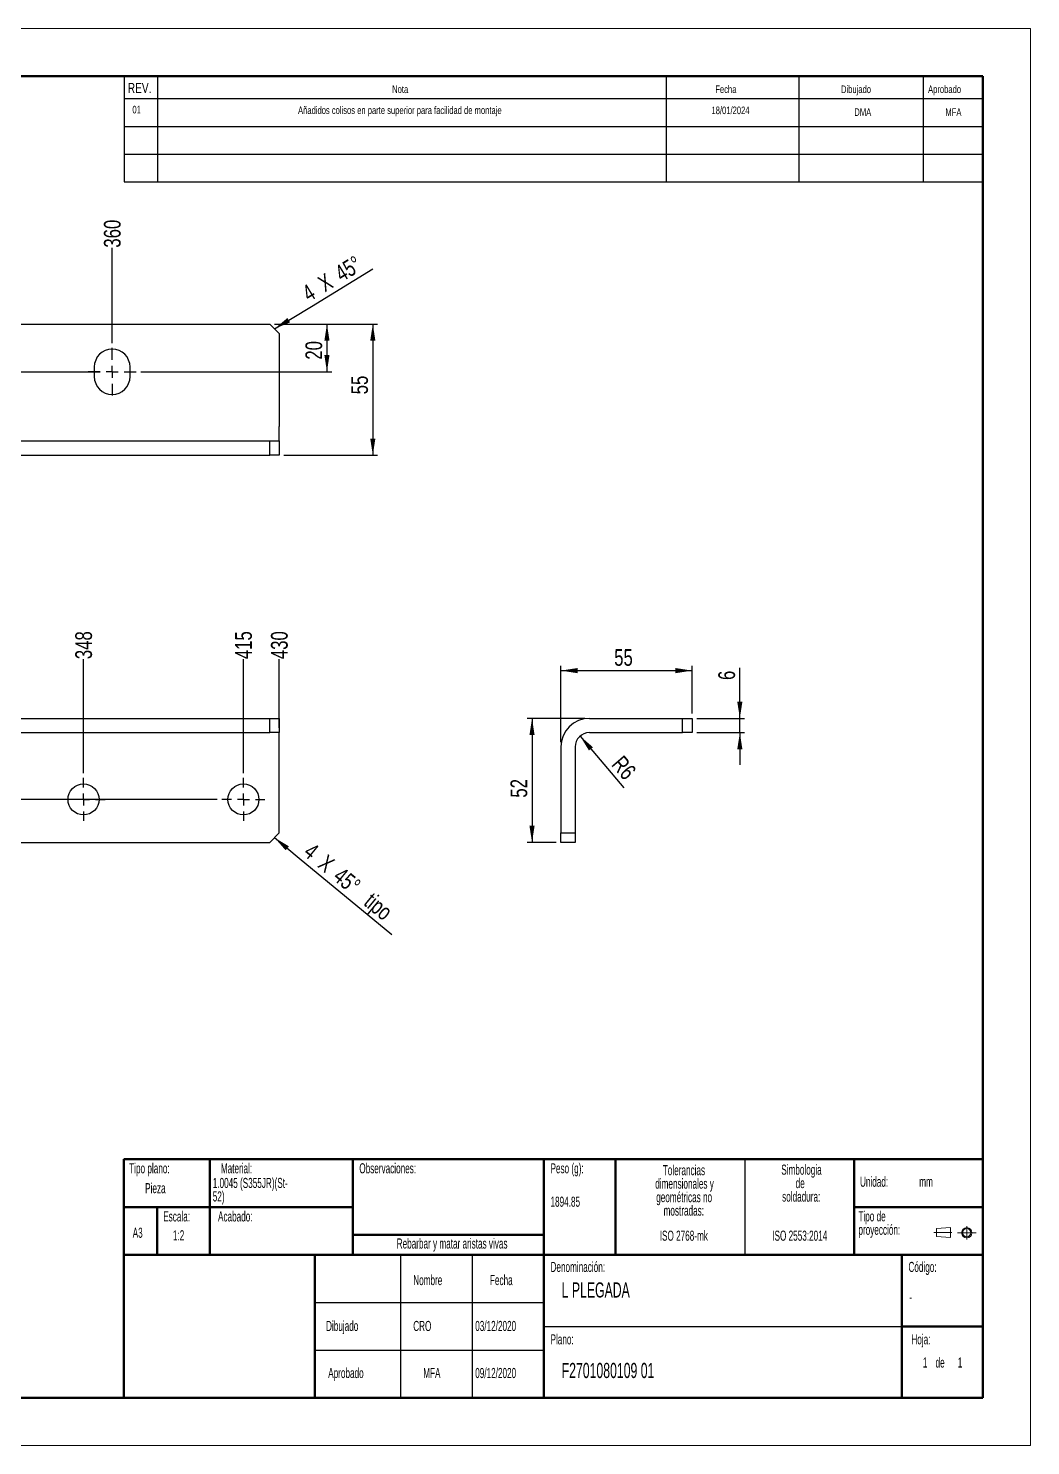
# Model space of a CAD drawing. Header units: millimetres. Extents: x 0 to 2826, y 0 to 813.
# Drawn here: x 210 to 420, y 0 to 297 of the extents above; entities that cross this region are included whole.
import ezdxf

# ---------------------------------------------------------------- set-up
doc = ezdxf.new("R2010")
doc.units = ezdxf.units.MM
doc.linetypes.add('CENTERX2', pattern=[20.32, 12.7, -2.54, 2.54, -2.54])
doc.layers.add('FORMATO', color=7, linetype='Continuous')
doc.layers.add('SLD-0', color=179, linetype='Continuous')
doc.styles.add('SLDTEXTSTYLE0', font='TXT', dxfattribs={"width": 0.75})
doc.styles.add('SLDTEXTSTYLE1', font='TXT', dxfattribs={"width": 0.605})
doc.dimstyles.new('SLDDIMSTYLE1', dxfattribs={"dimtxt": 3.5, "dimasz": 3.5, "dimexe": 0, "dimexo": 0.0625, "dimgap": 0.875, "dimtad": 0, "dimtih": 1, "dimtoh": 1, "dimdec": 1, "dimlfac": 2, "dimrnd": 1e-09, "dimzin": 12, "dimdsep": 46, "dimtxsty": 'SLDTEXTSTYLE0', "dimblk1": 'NONE', "dimblk2": 'NONE', "dimsah": 1, "dimcen": 0.09, "dimadec": 0, "dimazin": 3, "dimtfac": 1, "dimtdec": 1, "dimtofl": 0, "dimtmove": 0, "dimatfit": 3, "dimldrblk": 'NONE', "dimfxl": 1, "dimfrac": 2, "dimtolj": 1, "dimtzin": 12, "dimarcsym": 0})
doc.dimstyles.new('SLDDIMSTYLE3', dxfattribs={"dimtxt": 3.5, "dimasz": 3.5, "dimexe": 0, "dimexo": 0.0625, "dimgap": 0.875, "dimtad": 1, "dimdec": 1, "dimlfac": 2, "dimrnd": 1e-09, "dimzin": 12, "dimdsep": 46, "dimtxsty": 'SLDTEXTSTYLE0', "dimsah": 1, "dimcen": 0.09, "dimadec": 0, "dimazin": 3, "dimtfac": 1, "dimtdec": 1, "dimtofl": 0, "dimtmove": 0, "dimatfit": 3, "dimfxl": 1, "dimfrac": 2, "dimtolj": 1, "dimtzin": 12, "dimarcsym": 0})
doc.dimstyles.new('SLDDIMSTYLE5', dxfattribs={"dimtxt": 3.5, "dimasz": 3.5, "dimexe": 0, "dimexo": 0.0625, "dimgap": 0.875, "dimtad": 1, "dimdec": 1, "dimlfac": 2, "dimrnd": 1e-09, "dimzin": 12, "dimdsep": 46, "dimtxsty": 'SLDTEXTSTYLE0', "dimsah": 1, "dimcen": 0, "dimadec": 0, "dimazin": 3, "dimtfac": 1, "dimtdec": 1, "dimtofl": 0, "dimtmove": 1, "dimatfit": 3, "dimfxl": 1, "dimfrac": 2, "dimtolj": 1, "dimtzin": 12, "dimarcsym": 0})
doc.dimstyles.new('SLDDIMSTYLE6', dxfattribs={"dimtxt": 3.5, "dimasz": 3.5, "dimexe": 0, "dimexo": 0.0625, "dimgap": 0.875, "dimtad": 1, "dimdec": 1, "dimlfac": 2, "dimrnd": 1e-09, "dimzin": 12, "dimdsep": 46, "dimtxsty": 'SLDTEXTSTYLE0', "dimsah": 1, "dimcen": 0.09, "dimadec": 0, "dimazin": 3, "dimtfac": 1, "dimtdec": 1, "dimtmove": 0, "dimatfit": 0, "dimfxl": 1, "dimfrac": 2, "dimtolj": 1, "dimtzin": 12, "dimarcsym": 0})

# ---------------------------------------------------------------- blocks, each defined once
blk = doc.blocks.new('Bloque3')
at = {"color": 7, "linetype": 'CENTERX2', "lineweight": 18}
for p, q in [((400.52, 128.85), (400.52, 131.19)), ((397.92, 130.06), (394.8, 130.06)), ((398.88, 130.02), (402.16, 130.02))]:
    blk.add_line(p, q, dxfattribs=at)
at = {"color": 7, "linetype": 'Continuous', "lineweight": 18}
for p, q in [((397.68, 130.95), (395.23, 130.77)), ((395.23, 130.77), (395.23, 129.34)), ((397.68, 129.16), (395.23, 129.34)), ((397.68, 130.95), (397.68, 129.16))]:
    blk.add_line(p, q, dxfattribs=at)
for radius in [0.892, 0.713]:
    blk.add_circle((400.52, 130.02), radius, dxfattribs=at)
blk = doc.blocks.new('SW_NOTE_0_1')
at = {"layer": 'SLD-0', "color": 0, "attachment_point": 2, "style": 'SLDTEXTSTYLE1'}
for s, insert, char_height in [('dimensionales y', (7.54, -0.09), 2.1167), ('Tolerancias', (7.41, 2.73), 2.1167), ('geométricas no', (7.46, -2.92), 2.1167), ('mostradas:', (7.38, -5.74), 2.117)]:
    blk.add_mtext(s, dxfattribs=dict(at, insert=insert, char_height=char_height))
blk = doc.blocks.new('SW_NOTE_0_2')
at = {"layer": 'SLD-0', "color": 0, "attachment_point": 1, "style": 'SLDTEXTSTYLE1'}
for s, insert, char_height in [('Tipo de', (0, 2.73), 2.117), ('proyección:', (0, -0.09), 2.1167)]:
    blk.add_mtext(s, dxfattribs=dict(at, insert=insert, char_height=char_height))
blk = doc.blocks.new('SW_NOTE_0_3')
at = {"layer": 'SLD-0', "color": 0, "char_height": 2.117, "attachment_point": 2, "style": 'SLDTEXTSTYLE1'}
for s, insert in [('Simbologia', (7.11, 2.73)), ('de', (6.84, -0.09)), ('soldadura:', (7.06, -2.92))]:
    blk.add_mtext(s, dxfattribs=dict(at, insert=insert))
blk = doc.blocks.new('SW_NOTE_0_4')
at = {"layer": 'SLD-0', "color": 0, "attachment_point": 1, "style": 'SLDTEXTSTYLE1'}
for s, insert, char_height in [('52)', (0, -0.09), 2.117), ('1.0045 (S355JR)(St-', (0, 2.73), 2.1167)]:
    blk.add_mtext(s, dxfattribs=dict(at, insert=insert, char_height=char_height))
blk = doc.blocks.new('SW_NOTE_0_6')
at = {"layer": 'SLD-0', "color": 0, "attachment_point": 2, "style": 'SLDTEXTSTYLE1'}
for s, insert, char_height in [('dimensionales y', (7.54, -0.09), 2.1167), ('Tolerancias', (7.41, 2.73), 2.1167), ('geométricas no', (7.46, -2.92), 2.1167), ('mostradas:', (7.38, -5.74), 2.117)]:
    blk.add_mtext(s, dxfattribs=dict(at, insert=insert, char_height=char_height))
blk = doc.blocks.new('SW_NOTE_0_7')
at = {"layer": 'SLD-0', "color": 0, "attachment_point": 1, "style": 'SLDTEXTSTYLE1'}
for s, insert, char_height in [('Tipo de', (0, 2.73), 2.117), ('proyección:', (0, -0.09), 2.1167)]:
    blk.add_mtext(s, dxfattribs=dict(at, insert=insert, char_height=char_height))
blk = doc.blocks.new('SW_NOTE_0_8')
at = {"layer": 'SLD-0', "color": 0, "char_height": 2.117, "attachment_point": 2, "style": 'SLDTEXTSTYLE1'}
for s, insert in [('Simbologia', (7.11, 2.73)), ('de', (6.84, -0.09)), ('soldadura:', (7.06, -2.92))]:
    blk.add_mtext(s, dxfattribs=dict(at, insert=insert))
blk = doc.blocks.new('SW_NOTE_0_9')
at = {"layer": 'SLD-0', "color": 0, "attachment_point": 1, "style": 'SLDTEXTSTYLE1'}
for s, insert, char_height in [('52)', (0, -0.09), 2.117), ('1.0045 (S355JR)(St-', (0, 2.73), 2.1167)]:
    blk.add_mtext(s, dxfattribs=dict(at, insert=insert, char_height=char_height))
blk = doc.blocks.new('_D_5')
at = {"layer": 'FORMATO', "color": 7, "transparency": 16777216}
blk.add_line((221.56, 140.91), (221.56, 164.81), dxfattribs=at)
at = {"layer": 'FORMATO', "color": 7, "transparency": 16777216, "insert": (219.83, 164.81), "char_height": 3.5, "attachment_point": 1, "rotation": 90, "style": 'SLDTEXTSTYLE0'}
blk.add_mtext('348', dxfattribs=at)
blk = doc.blocks.new('_None')
blk = doc.blocks.new('_D_6')
at = {"layer": 'FORMATO', "color": 7, "transparency": 16777216}
blk.add_line((255.06, 140.91), (255.06, 164.81), dxfattribs=at)
at = {"layer": 'FORMATO', "color": 7, "transparency": 16777216, "insert": (253.33, 164.81), "char_height": 3.5, "attachment_point": 1, "rotation": 90, "style": 'SLDTEXTSTYLE0'}
blk.add_mtext('415', dxfattribs=at)
blk = doc.blocks.new('_D_7')
at = {"layer": 'FORMATO', "color": 7, "transparency": 16777216}
blk.add_line((262.56, 150.41), (262.56, 164.81), dxfattribs=at)
at = {"layer": 'FORMATO', "color": 7, "transparency": 16777216, "insert": (260.83, 164.81), "char_height": 3.5, "attachment_point": 1, "rotation": 90, "style": 'SLDTEXTSTYLE0'}
blk.add_mtext('430', dxfattribs=at)
blk = doc.blocks.new('_D_9')
at = {"layer": 'FORMATO', "color": 7, "transparency": 16777216}
blk.add_line((249.56, 135.41), (37.63, 135.41), dxfattribs=at)
at = {"layer": 'FORMATO', "color": 7, "transparency": 16777216, "insert": (32.46, 137.14), "char_height": 3.5, "attachment_point": 1, "style": 'SLDTEXTSTYLE0'}
blk.add_mtext('34', dxfattribs=at)
blk = doc.blocks.new('SW_CHAMFER_DIMENSION_0')
at = {"layer": 'FORMATO', "color": 0}
for p, q in [((-5.21, 4.33), (0, 0)), ((0, 0), (19.37, -15.97))]:
    blk.add_line(p, q, dxfattribs=at)
blk.add_solid([(-5.21, 4.33), (-2.87, 1.68), (-2.18, 2.51)], dxfattribs=at)
at = {"layer": 'FORMATO', "color": 0, "char_height": 3.5, "attachment_point": 1, "rotation": 320.499, "style": 'SLDTEXTSTYLE0'}
for s, insert in [('4', (2.87, 3.48)), ('X', (5.88, 1)), ('45°', (9.06, -1.62)), ('tipo', (15.5, -6.93))]:
    blk.add_mtext(s, dxfattribs=dict(at, insert=insert))
blk = doc.blocks.new('SW_CENTERMARKSYMBOL_4')
at = {"layer": 'FORMATO', "color": 0}
for p, q in [((0, 2.5), (0, 4.5)), ((-2.5, 0), (-4.5, 0)), ((0, 0), (-1.25, 0)), ((0, 0), (0, 1.25)), ((0, 0), (0, -1.25)), ((0, 0), (1.25, 0)), ((2.5, 0), (4.5, 0)), ((0, -2.5), (0, -4.5))]:
    blk.add_line(p, q, dxfattribs=at)
blk = doc.blocks.new('SW_CENTERMARKSYMBOL_5')
at = {"layer": 'FORMATO', "color": 0}
for p, q in [((0, 2.5), (0, 4.5)), ((-2.5, 0), (-4.5, 0)), ((0, 0), (-1.25, 0)), ((0, 0), (0, 1.25)), ((0, 0), (0, -1.25)), ((0, 0), (1.25, 0)), ((2.5, 0), (4.5, 0)), ((0, -2.5), (0, -4.5))]:
    blk.add_line(p, q, dxfattribs=at)
blk = doc.blocks.new('_D_15')
at = {"layer": 'FORMATO', "color": 7, "transparency": 16777216}
blk.add_line((227.56, 231.04), (227.56, 251.04), dxfattribs=at)
at = {"layer": 'FORMATO', "color": 7, "transparency": 16777216, "insert": (225.83, 251.04), "char_height": 3.5, "attachment_point": 1, "rotation": 90, "style": 'SLDTEXTSTYLE0'}
blk.add_mtext('360', dxfattribs=at)
blk = doc.blocks.new('_D_16')
at = {"layer": 'FORMATO', "color": 7, "transparency": 16777216}
for p, q in [((261.56, 235.04), (283.17, 235.04)), ((282.17, 235.04), (282.17, 207.54)), ((263.56, 207.54), (283.17, 207.54))]:
    blk.add_line(p, q, dxfattribs=at)
for points in [[(282.17, 235.04), (281.63, 231.54), (282.71, 231.54)], [(282.17, 207.54), (282.71, 211.04), (281.63, 211.04)]]:
    blk.add_solid(points, dxfattribs=at)
at = {"layer": 'FORMATO', "color": 7, "transparency": 16777216, "insert": (277.65, 220.31), "char_height": 3.5, "attachment_point": 1, "rotation": 90, "style": 'SLDTEXTSTYLE0'}
blk.add_mtext('55', dxfattribs=at)
blk = doc.blocks.new('SW_CHAMFER_DIMENSION_1')
at = {"layer": 'FORMATO', "color": 0}
for p, q in [((0, 0), (12.85, 7.84)), ((-7.77, -4.7), (0, 0))]:
    blk.add_line(p, q, dxfattribs=at)
blk.add_solid([(-7.77, -4.7), (-4.5, -3.35), (-5.06, -2.43)], dxfattribs=at)
at = {"layer": 'FORMATO', "color": 0, "char_height": 3.5, "attachment_point": 1, "rotation": 31.3687, "style": 'SLDTEXTSTYLE0'}
for s, insert in [('45°', (4.5, 8.02)), ('X', (0.98, 5.88)), ('4', (-2.35, 3.85))]:
    blk.add_mtext(s, dxfattribs=dict(at, insert=insert))
blk = doc.blocks.new('_D_17')
at = {"layer": 'FORMATO', "color": 7, "transparency": 16777216}
for p, q in [((261.56, 235.04), (273.56, 235.04)), ((272.56, 235.04), (272.56, 225.04)), ((233.56, 225.04), (273.56, 225.04))]:
    blk.add_line(p, q, dxfattribs=at)
for points in [[(272.56, 235.04), (272.02, 231.54), (273.1, 231.54)], [(272.56, 225.04), (273.1, 228.54), (272.02, 228.54)]]:
    blk.add_solid(points, dxfattribs=at)
at = {"layer": 'FORMATO', "color": 7, "transparency": 16777216, "insert": (268.05, 227.57), "char_height": 3.5, "attachment_point": 1, "rotation": 90, "style": 'SLDTEXTSTYLE0'}
blk.add_mtext('20', dxfattribs=at)
blk = doc.blocks.new('SW_CENTERMARKSYMBOL_6')
at = {"layer": 'FORMATO', "color": 0}
for p, q in [((0, 2.5), (0, 5)), ((71, 2.5), (71, 5)), ((151, 2.5), (151, 5)), ((-2.5, 0), (-5, 0)), ((0, 0), (-1.25, 0)), ((0, 0), (0, 1.25)), ((0, 0), (0, -1.25)), ((0, 0), (1.25, 0)), ((2.5, 0), (5, 0)), ((2.5, 0), (68.5, 0)), ((68.5, 0), (66, 0)), ((71, 0), (69.75, 0)), ((71, 0), (71, 1.25)), ((71, 0), (71, -1.25)), ((71, 0), (72.25, 0)), ((73.5, 0), (76, 0)), ((73.5, 0), (148.5, 0)), ((148.5, 0), (146, 0)), ((151, 0), (149.75, 0)), ((151, 0), (151, 1.25)), ((151, 0), (151, -1.25)), ((151, 0), (152.25, 0)), ((153.5, 0), (156, 0)), ((0, -2.5), (0, -5)), ((71, -2.5), (71, -5)), ((151, -2.5), (151, -5))]:
    blk.add_line(p, q, dxfattribs=at)
blk = doc.blocks.new('_D_19')
at = {"layer": 'FORMATO', "color": 7, "transparency": 16777216}
blk.add_line((325.61, 148.68), (334.78, 137.86), dxfattribs=at)
blk.add_solid([(325.61, 148.68), (327.46, 145.66), (328.29, 146.36)], dxfattribs=at)
at = {"layer": 'FORMATO', "color": 7, "transparency": 16777216, "insert": (334.65, 144.91), "char_height": 3.5, "attachment_point": 1, "rotation": 310.7869, "style": 'SLDTEXTSTYLE0'}
blk.add_mtext('R6', dxfattribs=at)
blk = doc.blocks.new('_D_20')
at = {"layer": 'FORMATO', "color": 7, "transparency": 16777216}
for p, q in [((321.57, 147.41), (321.57, 163.41)), ((349.07, 153.41), (349.07, 163.41)), ((321.57, 162.41), (349.07, 162.41))]:
    blk.add_line(p, q, dxfattribs=at)
for points in [[(321.57, 162.41), (325.07, 161.87), (325.07, 162.95)], [(349.07, 162.41), (345.57, 162.95), (345.57, 161.87)]]:
    blk.add_solid(points, dxfattribs=at)
at = {"layer": 'FORMATO', "color": 7, "transparency": 16777216, "insert": (332.74, 166.92), "char_height": 3.5, "attachment_point": 1, "style": 'SLDTEXTSTYLE0'}
blk.add_mtext('55', dxfattribs=at)
blk = doc.blocks.new('_D_21')
at = {"layer": 'FORMATO', "color": 7, "transparency": 16777216}
for p, q in [((359.07, 152.41), (359.07, 163.02)), ((350.07, 152.41), (360.07, 152.41)), ((359.07, 149.41), (359.07, 152.41)), ((350.07, 149.41), (360.07, 149.41)), ((359.07, 149.41), (359.07, 142.68))]:
    blk.add_line(p, q, dxfattribs=at)
for points in [[(359.07, 152.41), (359.61, 155.91), (358.53, 155.91)], [(359.07, 149.41), (358.53, 145.91), (359.61, 145.91)]]:
    blk.add_solid(points, dxfattribs=at)
at = {"layer": 'FORMATO', "color": 7, "transparency": 16777216, "insert": (354.56, 160.44), "char_height": 3.5, "attachment_point": 1, "rotation": 90, "style": 'SLDTEXTSTYLE0'}
blk.add_mtext('6', dxfattribs=at)
blk = doc.blocks.new('_D_22')
at = {"layer": 'FORMATO', "color": 7, "transparency": 16777216}
for p, q in [((326.57, 152.41), (314.53, 152.41)), ((315.53, 152.41), (315.53, 126.41)), ((320.57, 126.41), (314.53, 126.41))]:
    blk.add_line(p, q, dxfattribs=at)
for points in [[(315.53, 152.41), (314.99, 148.91), (316.07, 148.91)], [(315.53, 126.41), (316.07, 129.91), (314.99, 129.91)]]:
    blk.add_solid(points, dxfattribs=at)
at = {"layer": 'FORMATO', "color": 7, "transparency": 16777216, "insert": (311.02, 135.79), "char_height": 3.5, "attachment_point": 1, "rotation": 90, "style": 'SLDTEXTSTYLE0'}
blk.add_mtext('52', dxfattribs=at)

msp = doc.modelspace()

# ---------------------------------------------------------------- linework, layer by layer
at = {"color": 7, "linetype": 'Continuous', "lineweight": 18}
for p, q in [((0, 297), (420, 297)), ((420, 297), (420, 0)), ((7.53061837, 0), (420, 0))]:
    msp.add_line(p, q, dxfattribs=at)
at = {"color": 7, "linetype": 'Continuous', "lineweight": 50}
for p, q in [((410, 287), (20, 287)), ((410, 10), (410, 287)), ((230, 60), (410, 60)), ((230, 60), (230, 10)), ((20, 10), (410, 10))]:
    msp.add_line(p, q, dxfattribs=at)
at = {"color": 7, "linetype": 'Continuous', "lineweight": 25}
for p, q in [((49.56075128, 235.04040435), (260.56075128, 235.04040435)), ((262.56075128, 233.04040435), (260.56075128, 235.04040435)), ((262.56075128, 233.04040435), (262.56075128, 213.54040435)), ((223.81075128, 226.04040435), (223.81075128, 224.04040435)), ((231.31075128, 224.04040435), (231.31075128, 226.04040435)), ((262.56075128, 210.54040435), (262.56075128, 213.54040435)), ((49.56075128, 210.54040435), (260.56075128, 210.54040435)), ((260.56075128, 207.54040435), (260.56075128, 210.54040435)), ((260.56075128, 210.54040435), (262.56075128, 210.54040435)), ((262.56075128, 210.54040435), (262.56075128, 207.54040435)), ((49.56075128, 207.54040435), (260.56075128, 207.54040435)), ((262.56075128, 207.54040435), (260.56075128, 207.54040435)), ((49.56075128, 152.41117713), (260.56075128, 152.41117713)), ((260.56075128, 149.41117713), (260.56075128, 152.41117713)), ((260.56075128, 152.41117713), (262.56075128, 152.41117713)), ((262.56075128, 152.41117713), (262.56075128, 149.41117713)), ((327.57199067, 152.41117713), (347.07199067, 152.41117713)), ((347.07199067, 149.41117713), (347.07199067, 152.41117713)), ((347.07199067, 152.41117713), (349.07199067, 152.41117713)), ((349.07199067, 152.41117713), (349.07199067, 149.41117713)), ((49.56075128, 149.41117713), (260.56075128, 149.41117713)), ((262.56075128, 149.41117713), (260.56075128, 149.41117713)), ((262.56075128, 146.41117713), (262.56075128, 149.41117713)), ((327.57199067, 149.41117713), (347.07199067, 149.41117713)), ((349.07199067, 149.41117713), (347.07199067, 149.41117713)), ((262.56075128, 128.41117713), (262.56075128, 146.41117713)), ((321.57199067, 146.41117713), (321.57199067, 128.41117713)), ((324.57199067, 146.41117713), (324.57199067, 128.41117713)), ((260.56075128, 126.41117713), (262.56075128, 128.41117713)), ((321.57199067, 128.41117713), (324.57199067, 128.41117713)), ((321.57199067, 126.41117713), (321.57199067, 128.41117713)), ((324.57199067, 128.41117713), (324.57199067, 126.41117713)), ((49.56075128, 126.41117713), (260.56075128, 126.41117713)), ((324.57199067, 126.41117713), (321.57199067, 126.41117713))]:
    msp.add_line(p, q, dxfattribs=at)
for centre in [(221.56075128, 135.41117713), (255.06075128, 135.41117713)]:
    msp.add_circle(centre, 3.25, dxfattribs=at)
for centre, radius, start, end in [((227.56075128, 226.04040435), 3.75, 0, 180), ((227.56075128, 224.04040435), 3.75, 180, 0), ((327.57199067, 146.41117713), 6, 90, 180), ((327.57199067, 146.41117713), 3, 90, 180)]:
    msp.add_arc(centre, radius, start, end, dxfattribs=at)
at = {"layer": 'FORMATO'}
for p, q in [((230.09146719, 287), (410, 287)), ((230.09146719, 287), (230.09146719, 264.86558535)), ((237.033566, 287), (237.033566, 264.86558535)), ((343.65705136, 287), (343.65705136, 264.86558535)), ((371.46223794, 287), (371.46223794, 264.86558535)), ((397.5127429, 287), (397.5127429, 264.86558535)), ((410, 287), (410, 264.86558535)), ((230.09146719, 282.26558535), (410, 282.26558535)), ((230.09146719, 276.46558535), (410, 276.46558535)), ((230.09146719, 270.66558535), (410, 270.66558535)), ((230.09146719, 264.86558535), (410, 264.86558535))]:
    msp.add_line(p, q, dxfattribs=at)
at = {"layer": 'SLD-0', "lineweight": 50}
for p, q in [((248, 60), (248, 40)), ((278, 60), (278, 40)), ((318, 60), (318, 40)), ((333, 60), (333, 40)), ((383, 60), (383, 40)), ((230, 50), (248, 50)), ((237, 50), (237, 40)), ((248, 50), (278, 50)), ((383, 50), (410, 50)), ((278, 44.15792826), (318, 44.15792826)), ((230, 40), (410, 40)), ((270, 40), (270, 10)), ((318, 40), (318, 10)), ((393, 40), (393, 10)), ((393, 25), (410, 25))]:
    msp.add_line(p, q, dxfattribs=at)
at = {"layer": 'SLD-0'}
for p, q in [((360.08171045, 60), (360.08171045, 40)), ((288, 40), (288, 10)), ((303, 40), (303, 10)), ((270, 30), (318, 30)), ((318, 25), (393, 25)), ((270, 20), (318, 20))]:
    msp.add_line(p, q, dxfattribs=at)

# ---------------------------------------------------------------- block references
at = {"color": 7, "linetype": 'Continuous', "xscale": 1.2, "yscale": 1.2, "zscale": 1.2}
msp.add_blockref('Bloque3', (-74.01075556, -111.40755219), dxfattribs=at)
msp.add_blockref('Bloque3', (-74.01075556, -111.40755219), dxfattribs=at)
at = {"layer": 'FORMATO'}
for name, p in [('SW_CHAMFER_DIMENSION_1', (269.33412304, 238.73603159)), ('SW_CHAMFER_DIMENSION_0', (266.77311018, 123.07837837))]:
    msp.add_blockref(name, p, dxfattribs=at)
at = {"layer": 'FORMATO', "color": 7}
for name, p in [('SW_CENTERMARKSYMBOL_6', (76.56075128, 225.04040435)), ('SW_CENTERMARKSYMBOL_4', (221.56075128, 135.41117713)), ('SW_CENTERMARKSYMBOL_5', (255.06075128, 135.41117713))]:
    msp.add_blockref(name, p, dxfattribs=at)
at = {"layer": 'SLD-0'}
for name, p in [('SW_NOTE_0_1', (339.94542139, 56.0559764)), ('SW_NOTE_0_6', (339.94542139, 56.0559764)), ('SW_NOTE_0_3', (364.87312155, 56.16554269)), ('SW_NOTE_0_8', (364.87312155, 56.16554269)), ('SW_NOTE_0_4', (248.63482853, 53.37723202)), ('SW_NOTE_0_9', (248.63482853, 53.37723202)), ('SW_NOTE_0_2', (383.91399545, 46.39094542)), ('SW_NOTE_0_7', (383.91399545, 46.39094542))]:
    msp.add_blockref(name, p, dxfattribs=at)

# ---------------------------------------------------------------- texts
at = {"layer": 'FORMATO', "style": 'SLDTEXTSTYLE0'}
for s, insert, char_height, attachment_point in [('REV.', (230.83569636, 285.55214024), 2.116666667, 1), ('Nota', (286.22438362, 285.02581871), 1.5875, 1), ('Fecha', (353.92640633, 285.02581871), 1.5875, 1), ('Dibujado', (380.2608472, 285.02581871), 1.5875, 1), ('Aprobado', (398.51007098, 285.02581871), 1.5875, 1), ('01', (232.68540799, 280.76331848), 1.5875, 2), ('Añadidos colisos en parte superior para facilidad de montaje', (287.8345292, 280.6330439), 1.5875, 2), ('18/01/2024', (357.11371401, 280.61108642), 1.5875, 2), ('DMA', (384.82505871, 280.24222014), 1.5875, 2), ('MFA', (403.82400928, 280.24222014), 1.5875, 2)]:
    msp.add_mtext(s, dxfattribs=dict(at, insert=insert, char_height=char_height, attachment_point=attachment_point))
at = {"layer": 'SLD-0', "style": 'SLDTEXTSTYLE1'}
for s, insert, char_height, attachment_point in [('Tipo plano:', (231.12929082, 59.18086464), 2.1166666667, 1), ('Tipo plano:', (231.12929082, 59.18086464), 2.1166666667, 1), ('Material:', (250.32966909, 59.18086464), 2.116666667, 1), ('Material:', (250.32966909, 59.18086464), 2.116666667, 1), ('Observaciones:', (279.33861511, 59.18086464), 2.1166666667, 1), ('Observaciones:', (279.33861511, 59.18086464), 2.1166666667, 1), ('Peso (g):', (319.40305943, 59.18086464), 2.116666667, 1), ('Peso (g):', (319.40305943, 59.18086464), 2.116666667, 1), ('Unidad:', (384.24614919, 56.37062815), 2.116666667, 1), ('Unidad:', (384.24614919, 56.37062815), 2.116666667, 1), ('Pieza', (234.47259474, 55.01919565), 2.116666667, 1), ('Pieza', (234.47259474, 55.01919565), 2.116666667, 1), ('mm', (396.66217784, 56.37062815), 2.116666667, 1), ('mm', (396.66217784, 56.37062815), 2.116666667, 1), ('1894.85', (319.40305943, 52.1813088), 2.116666667, 1), ('1894.85', (319.40305943, 52.1813088), 2.116666667, 1), ('Escala:', (238.26310497, 49.10146847), 2.116666667, 1), ('Escala:', (238.26310497, 49.10146847), 2.116666667, 1), ('Acabado:', (249.73827693, 49.10146847), 2.116666667, 1), ('Acabado:', (249.73827693, 49.10146847), 2.116666667, 1), ('A3', (231.85934892, 45.67436774), 2.116666667, 1), ('A3', (231.85934892, 45.67436774), 2.116666667, 1), ('1:2', (240.2902322, 45.13474483), 2.116666667, 1), ('1:2', (240.2902322, 45.13474483), 2.116666667, 1), ('ISO 2768-mk', (347.33660555, 45.06001736), 2.1166666667, 2), ('ISO 2768-mk', (347.33660555, 45.06001736), 2.1166666667, 2), ('ISO 2553:2014', (371.6253871, 45.06001736), 2.1166666667, 2), ('ISO 2553:2014', (371.6253871, 45.06001736), 2.1166666667, 2), ('Rebarbar y matar aristas vivas', (298.78549011, 43.4237297), 2.1166666667, 2), ('Rebarbar y matar aristas vivas', (298.78549011, 43.4237297), 2.1166666667, 2), ('Denominación:', (319.40305943, 38.51431126), 2.1166666667, 1), ('Denominación:', (319.40305943, 38.51431126), 2.1166666667, 1), ('Código:', (394.39793937, 38.51431126), 2.116666667, 1), ('Código:', (394.39793937, 38.51431126), 2.116666667, 1), ('Nombre', (290.63774587, 35.75483379), 2.116666667, 1), ('Nombre', (290.63774587, 35.75483379), 2.116666667, 1), ('Fecha', (306.70833095, 35.75483379), 2.116666667, 1), ('Fecha', (306.70833095, 35.75483379), 2.116666667, 1), ('L PLEGADA', (321.73896976, 34.21733212), 3.175, 1), ('L PLEGADA', (321.73896976, 34.21733212), 3.175, 1), ('-', (394.58638598, 32.19316863), 2.11666667, 1), ('-', (394.58638598, 32.19316863), 2.11666667, 1), ('Dibujado', (272.3731861, 26.14030871), 2.116666667, 1), ('Dibujado', (272.3731861, 26.14030871), 2.116666667, 1), ('CRO', (290.63774587, 26.14030877), 2.116666667, 1), ('03/12/2020', (303.6286535, 26.14030877), 2.116666667, 1), ('Plano:', (319.40305943, 23.33826749), 2.116666667, 1), ('Plano:', (319.40305943, 23.33826749), 2.116666667, 1), ('Hoja:', (395.01391774, 23.33826749), 2.116666667, 1), ('Hoja:', (395.01391774, 23.33826749), 2.116666667, 1), ('1', (397.41271376, 18.47490375), 2.11666667, 1), ('1', (397.41271376, 18.47490375), 2.11666667, 1), ('1', (397.41271376, 18.47490375), 2.11666667, 1), ('1', (397.41271376, 18.47490375), 2.11666667, 1), ('de', (400.07750248, 18.47490369), 2.116666667, 1), ('de', (400.07750248, 18.47490369), 2.116666667, 1), ('de', (400.07750248, 18.47490369), 2.116666667, 1), ('de', (400.07750248, 18.47490369), 2.116666667, 1), ('1', (404.73079952, 18.47490375), 2.11666667, 1), ('1', (404.73079952, 18.47490375), 2.11666667, 1), ('1', (404.73079952, 18.47490375), 2.11666667, 1), ('1', (404.73079952, 18.47490375), 2.11666667, 1), ('Aprobado', (272.82454183, 16.28235867), 2.116666667, 1), ('Aprobado', (272.82454183, 16.28235867), 2.116666667, 1), ('MFA', (292.73505847, 16.28235873), 2.116666667, 1), ('09/12/2020', (303.6286535, 16.28235873), 2.116666667, 1), ('F2701080109 01', (321.73896976, 17.34676089), 3.175, 1), ('F2701080109 01', (321.73896976, 17.34676089), 3.175, 1)]:
    msp.add_mtext(s, dxfattribs=dict(at, insert=insert, char_height=char_height, attachment_point=attachment_point))

# ---------------------------------------------------------------- dimensions: what is measured, and where the dimension line sits
at = {"layer": 'FORMATO', "color": 7}
for feature_location, offset, dtype, origin, picture, middle in [((227.56075128, 230.04040435), (0, 21), 1, (47.56075128, 233.04040435), '_D_15', (227.56075128, 254.91957103)), ((221.56075128, 139.91117713), (0, 24.9030715), 1, (47.56075128, 149.41117713), '_D_5', (221.56075128, 168.6934153)), ((255.06075128, 139.91117713), (0, 24.9030715), 1, (47.56075128, 149.41117713), '_D_6', (255.06075128, 168.6934153)), ((262.56075128, 149.41117713), (0, 15.4030715), 1, (47.56075128, 149.41117713), '_D_7', (262.56075128, 168.6934153)), ((250.56075128, 135.41117713), (-212.92721213, 0), 0, (47.56075128, 152.41117713), '_D_9', (35.04742796, 135.41117713))]:
    dim = msp.add_ordinate_dim(feature_location=feature_location, offset=offset, dtype=dtype, origin=origin, dimstyle='SLDDIMSTYLE1', dxfattribs=at)
    dim.commit()
    dim.dimension.update_dxf_attribs({"geometry": picture, "text_midpoint": middle})
for base, p1, p2, dimstyle, picture, middle in [((272.56075128, 225.04040435), (260.56075128, 235.04040435), (232.56075128, 225.04040435), 'SLDDIMSTYLE3', '_D_17', (272.56075128, 230.15272871)), ((282.16661896, 207.54040435), (260.56075128, 235.04040435), (262.56075128, 207.54040435), 'SLDDIMSTYLE3', '_D_16', (282.16661896, 222.8913823)), ((359.07199067, 152.41117713), (349.07199067, 149.41117713), (349.07199067, 152.41117713), 'SLDDIMSTYLE6', '_D_21', (359.07199067, 161.72805756)), ((315.53105371, 126.41117713), (327.57199067, 152.41117713), (321.57199067, 126.41117713), 'SLDDIMSTYLE3', '_D_22', (315.53105371, 138.38094728))]:
    dim = msp.add_linear_dim(base=base, p1=p1, p2=p2, angle=90, dimstyle=dimstyle, dxfattribs=at)
    dim.commit()
    dim.dimension.update_dxf_attribs({"geometry": picture, "text_midpoint": middle, "dimtype": 160})
dim = msp.add_linear_dim(base=(349.07199067, 162.41117713), p1=(321.57199067, 146.41117713), p2=(349.07199067, 152.41117713), dimstyle='SLDDIMSTYLE3', dxfattribs=at)
dim.commit()
dim.dimension.update_dxf_attribs({"geometry": '_D_20', "text_midpoint": (335.32199067, 162.41117713), "dimtype": 160})
dim = msp.add_radius_dim(center=(327.57199067, 146.41117713), mpoint=(325.61224871, 148.68261092), dimstyle='SLDDIMSTYLE5', dxfattribs=at)
dim.commit()
dim.dimension.update_dxf_attribs({"geometry": '_D_19', "text_midpoint": (333.36995094, 139.69108805), "dimtype": 164})

doc.saveas('drawing.dxf')
